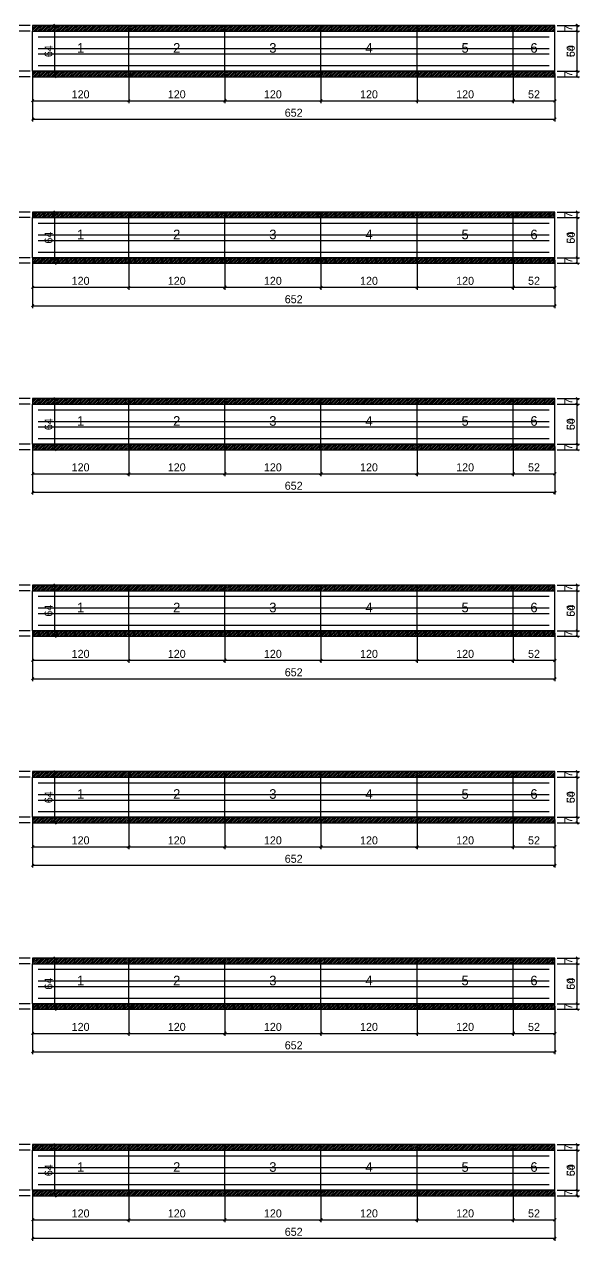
# Model space of a CAD drawing. Extents: x -13000 to 3070, y -38812 to 10330.
# Drawn here: x 900 to 1593, y -8089 to -6570 of the extents above; entities that cross this region are included whole.
import ezdxf
from ezdxf.enums import TextEntityAlignment as Align

# ---------------------------------------------------------------- set-up
doc = ezdxf.new("R2010")
doc.units = 0
for name, color, linetype in [('5', 5, 'Continuous'), ('COTA', 241, 'Continuous'), ('Painéis', 200, 'Continuous'), ('SARR_2.2x7', 40, 'Continuous'), ('SCO-___-LAJ', 224, 'Continuous')]:
    doc.layers.add(name, color=color, linetype=linetype)
doc.dimstyles.new('PAINEL', dxfattribs={"dimtxt": 10, "dimasz": 3, "dimexe": 3, "dimexo": 3, "dimgap": 3, "dimtad": 1, "dimblk": 'OBLIQUE', "dimblk1": 'OBLIQUE', "dimcen": 2.5, "dimclrd": 4, "dimclre": 4, "dimclrt": 240, "dimazin": 3, "dimtfac": 1, "dimtmove": 0, "dimatfit": 3})

# ---------------------------------------------------------------- blocks, each defined once
blk = doc.blocks.new('_OBLIQUE')
at = {"color": 0, "linetype": 'BYBLOCK'}
blk.add_line((-0.5, -0.5), (0.5, 0.5), dxfattribs=at)

msp = doc.modelspace()

# ---------------------------------------------------------------- hatches: boundary and pattern name
at = {"layer": 'COTA'}
h = msp.add_hatch(dxfattribs=at)
h.set_pattern_fill('ANSI31', scale=0.5)
h.paths.add_polyline_path([(910, -6578), (1030, -6578), (1030, -6571), (910, -6571)])
h = msp.add_hatch(dxfattribs=at)
h.set_pattern_fill('ANSI31', scale=0.5)
h.paths.add_polyline_path([(1030, -6578), (1150, -6578), (1150, -6571), (1030, -6571)])
h = msp.add_hatch(dxfattribs=at)
h.set_pattern_fill('ANSI31', scale=0.5)
h.paths.add_polyline_path([(1150, -6578), (1270, -6578), (1270, -6571), (1150, -6571)])
h = msp.add_hatch(dxfattribs=at)
h.set_pattern_fill('ANSI31', scale=0.5)
h.paths.add_polyline_path([(1270, -6578), (1390, -6578), (1390, -6571), (1270, -6571)])
h = msp.add_hatch(dxfattribs=at)
h.set_pattern_fill('ANSI31', scale=0.5)
h.paths.add_polyline_path([(1390, -6578), (1510, -6578), (1510, -6571), (1390, -6571)])
h = msp.add_hatch(dxfattribs=at)
h.set_pattern_fill('ANSI31', scale=0.5)
h.paths.add_polyline_path([(1510, -6578), (1562, -6578), (1562, -6571), (1510, -6571)])
h = msp.add_hatch(dxfattribs=at)
h.set_pattern_fill('ANSI31', scale=0.5)
h.paths.add_polyline_path([(910, -6635), (1030, -6635), (1030, -6628), (910, -6628)])
h = msp.add_hatch(dxfattribs=at)
h.set_pattern_fill('ANSI31', scale=0.5)
h.paths.add_polyline_path([(1030, -6635), (1150, -6635), (1150, -6628), (1030, -6628)])
h = msp.add_hatch(dxfattribs=at)
h.set_pattern_fill('ANSI31', scale=0.5)
h.paths.add_polyline_path([(1150, -6635), (1270, -6635), (1270, -6628), (1150, -6628)])
h = msp.add_hatch(dxfattribs=at)
h.set_pattern_fill('ANSI31', scale=0.5)
h.paths.add_polyline_path([(1270, -6635), (1390, -6635), (1390, -6628), (1270, -6628)])
h = msp.add_hatch(dxfattribs=at)
h.set_pattern_fill('ANSI31', scale=0.5)
h.paths.add_polyline_path([(1390, -6635), (1510, -6635), (1510, -6628), (1390, -6628)])
h = msp.add_hatch(dxfattribs=at)
h.set_pattern_fill('ANSI31', scale=0.5)
h.paths.add_polyline_path([(1510, -6635), (1562, -6635), (1562, -6628), (1510, -6628)])
h = msp.add_hatch(dxfattribs=at)
h.set_pattern_fill('ANSI31', scale=0.5)
h.paths.add_polyline_path([(910, -6811), (1030, -6811), (1030, -6804), (910, -6804)])
h = msp.add_hatch(dxfattribs=at)
h.set_pattern_fill('ANSI31', scale=0.5)
h.paths.add_polyline_path([(1030, -6811), (1150, -6811), (1150, -6804), (1030, -6804)])
h = msp.add_hatch(dxfattribs=at)
h.set_pattern_fill('ANSI31', scale=0.5)
h.paths.add_polyline_path([(1150, -6811), (1270, -6811), (1270, -6804), (1150, -6804)])
h = msp.add_hatch(dxfattribs=at)
h.set_pattern_fill('ANSI31', scale=0.5)
h.paths.add_polyline_path([(1270, -6811), (1390, -6811), (1390, -6804), (1270, -6804)])
h = msp.add_hatch(dxfattribs=at)
h.set_pattern_fill('ANSI31', scale=0.5)
h.paths.add_polyline_path([(1390, -6811), (1510, -6811), (1510, -6804), (1390, -6804)])
h = msp.add_hatch(dxfattribs=at)
h.set_pattern_fill('ANSI31', scale=0.5)
h.paths.add_polyline_path([(1510, -6811), (1562, -6811), (1562, -6804), (1510, -6804)])
h = msp.add_hatch(dxfattribs=at)
h.set_pattern_fill('ANSI31', scale=0.5)
h.paths.add_polyline_path([(910, -6868), (1030, -6868), (1030, -6861), (910, -6861)])
h = msp.add_hatch(dxfattribs=at)
h.set_pattern_fill('ANSI31', scale=0.5)
h.paths.add_polyline_path([(1030, -6868), (1150, -6868), (1150, -6861), (1030, -6861)])
h = msp.add_hatch(dxfattribs=at)
h.set_pattern_fill('ANSI31', scale=0.5)
h.paths.add_polyline_path([(1150, -6868), (1270, -6868), (1270, -6861), (1150, -6861)])
h = msp.add_hatch(dxfattribs=at)
h.set_pattern_fill('ANSI31', scale=0.5)
h.paths.add_polyline_path([(1270, -6868), (1390, -6868), (1390, -6861), (1270, -6861)])
h = msp.add_hatch(dxfattribs=at)
h.set_pattern_fill('ANSI31', scale=0.5)
h.paths.add_polyline_path([(1390, -6868), (1510, -6868), (1510, -6861), (1390, -6861)])
h = msp.add_hatch(dxfattribs=at)
h.set_pattern_fill('ANSI31', scale=0.5)
h.paths.add_polyline_path([(1510, -6868), (1562, -6868), (1562, -6861), (1510, -6861)])
h = msp.add_hatch(dxfattribs=at)
h.set_pattern_fill('ANSI31', scale=0.5)
h.paths.add_polyline_path([(910, -7044), (1030, -7044), (1030, -7037), (910, -7037)])
h = msp.add_hatch(dxfattribs=at)
h.set_pattern_fill('ANSI31', scale=0.5)
h.paths.add_polyline_path([(1030, -7044), (1150, -7044), (1150, -7037), (1030, -7037)])
h = msp.add_hatch(dxfattribs=at)
h.set_pattern_fill('ANSI31', scale=0.5)
h.paths.add_polyline_path([(1150, -7044), (1270, -7044), (1270, -7037), (1150, -7037)])
h = msp.add_hatch(dxfattribs=at)
h.set_pattern_fill('ANSI31', scale=0.5)
h.paths.add_polyline_path([(1270, -7044), (1390, -7044), (1390, -7037), (1270, -7037)])
h = msp.add_hatch(dxfattribs=at)
h.set_pattern_fill('ANSI31', scale=0.5)
h.paths.add_polyline_path([(1390, -7044), (1510, -7044), (1510, -7037), (1390, -7037)])
h = msp.add_hatch(dxfattribs=at)
h.set_pattern_fill('ANSI31', scale=0.5)
h.paths.add_polyline_path([(1510, -7044), (1562, -7044), (1562, -7037), (1510, -7037)])
h = msp.add_hatch(dxfattribs=at)
h.set_pattern_fill('ANSI31', scale=0.5)
h.paths.add_polyline_path([(910, -7101), (1030, -7101), (1030, -7094), (910, -7094)])
h = msp.add_hatch(dxfattribs=at)
h.set_pattern_fill('ANSI31', scale=0.5)
h.paths.add_polyline_path([(1030, -7101), (1150, -7101), (1150, -7094), (1030, -7094)])
h = msp.add_hatch(dxfattribs=at)
h.set_pattern_fill('ANSI31', scale=0.5)
h.paths.add_polyline_path([(1150, -7101), (1270, -7101), (1270, -7094), (1150, -7094)])
h = msp.add_hatch(dxfattribs=at)
h.set_pattern_fill('ANSI31', scale=0.5)
h.paths.add_polyline_path([(1270, -7101), (1390, -7101), (1390, -7094), (1270, -7094)])
h = msp.add_hatch(dxfattribs=at)
h.set_pattern_fill('ANSI31', scale=0.5)
h.paths.add_polyline_path([(1390, -7101), (1510, -7101), (1510, -7094), (1390, -7094)])
h = msp.add_hatch(dxfattribs=at)
h.set_pattern_fill('ANSI31', scale=0.5)
h.paths.add_polyline_path([(1510, -7101), (1562, -7101), (1562, -7094), (1510, -7094)])
h = msp.add_hatch(dxfattribs=at)
h.set_pattern_fill('ANSI31', scale=0.5)
h.paths.add_polyline_path([(910, -7277), (1030, -7277), (1030, -7270), (910, -7270)])
h = msp.add_hatch(dxfattribs=at)
h.set_pattern_fill('ANSI31', scale=0.5)
h.paths.add_polyline_path([(1030, -7277), (1150, -7277), (1150, -7270), (1030, -7270)])
h = msp.add_hatch(dxfattribs=at)
h.set_pattern_fill('ANSI31', scale=0.5)
h.paths.add_polyline_path([(1150, -7277), (1270, -7277), (1270, -7270), (1150, -7270)])
h = msp.add_hatch(dxfattribs=at)
h.set_pattern_fill('ANSI31', scale=0.5)
h.paths.add_polyline_path([(1270, -7277), (1390, -7277), (1390, -7270), (1270, -7270)])
h = msp.add_hatch(dxfattribs=at)
h.set_pattern_fill('ANSI31', scale=0.5)
h.paths.add_polyline_path([(1390, -7277), (1510, -7277), (1510, -7270), (1390, -7270)])
h = msp.add_hatch(dxfattribs=at)
h.set_pattern_fill('ANSI31', scale=0.5)
h.paths.add_polyline_path([(1510, -7277), (1562, -7277), (1562, -7270), (1510, -7270)])
h = msp.add_hatch(dxfattribs=at)
h.set_pattern_fill('ANSI31', scale=0.5)
h.paths.add_polyline_path([(910, -7334), (1030, -7334), (1030, -7327), (910, -7327)])
h = msp.add_hatch(dxfattribs=at)
h.set_pattern_fill('ANSI31', scale=0.5)
h.paths.add_polyline_path([(1030, -7334), (1150, -7334), (1150, -7327), (1030, -7327)])
h = msp.add_hatch(dxfattribs=at)
h.set_pattern_fill('ANSI31', scale=0.5)
h.paths.add_polyline_path([(1150, -7334), (1270, -7334), (1270, -7327), (1150, -7327)])
h = msp.add_hatch(dxfattribs=at)
h.set_pattern_fill('ANSI31', scale=0.5)
h.paths.add_polyline_path([(1270, -7334), (1390, -7334), (1390, -7327), (1270, -7327)])
h = msp.add_hatch(dxfattribs=at)
h.set_pattern_fill('ANSI31', scale=0.5)
h.paths.add_polyline_path([(1390, -7334), (1510, -7334), (1510, -7327), (1390, -7327)])
h = msp.add_hatch(dxfattribs=at)
h.set_pattern_fill('ANSI31', scale=0.5)
h.paths.add_polyline_path([(1510, -7334), (1562, -7334), (1562, -7327), (1510, -7327)])
h = msp.add_hatch(dxfattribs=at)
h.set_pattern_fill('ANSI31', scale=0.5)
h.paths.add_polyline_path([(910, -7510), (1030, -7510), (1030, -7503), (910, -7503)])
h = msp.add_hatch(dxfattribs=at)
h.set_pattern_fill('ANSI31', scale=0.5)
h.paths.add_polyline_path([(1030, -7510), (1150, -7510), (1150, -7503), (1030, -7503)])
h = msp.add_hatch(dxfattribs=at)
h.set_pattern_fill('ANSI31', scale=0.5)
h.paths.add_polyline_path([(1150, -7510), (1270, -7510), (1270, -7503), (1150, -7503)])
h = msp.add_hatch(dxfattribs=at)
h.set_pattern_fill('ANSI31', scale=0.5)
h.paths.add_polyline_path([(1270, -7510), (1390, -7510), (1390, -7503), (1270, -7503)])
h = msp.add_hatch(dxfattribs=at)
h.set_pattern_fill('ANSI31', scale=0.5)
h.paths.add_polyline_path([(1390, -7510), (1510, -7510), (1510, -7503), (1390, -7503)])
h = msp.add_hatch(dxfattribs=at)
h.set_pattern_fill('ANSI31', scale=0.5)
h.paths.add_polyline_path([(1510, -7510), (1562, -7510), (1562, -7503), (1510, -7503)])
h = msp.add_hatch(dxfattribs=at)
h.set_pattern_fill('ANSI31', scale=0.5)
h.paths.add_polyline_path([(910, -7567), (1030, -7567), (1030, -7560), (910, -7560)])
h = msp.add_hatch(dxfattribs=at)
h.set_pattern_fill('ANSI31', scale=0.5)
h.paths.add_polyline_path([(1030, -7567), (1150, -7567), (1150, -7560), (1030, -7560)])
h = msp.add_hatch(dxfattribs=at)
h.set_pattern_fill('ANSI31', scale=0.5)
h.paths.add_polyline_path([(1150, -7567), (1270, -7567), (1270, -7560), (1150, -7560)])
h = msp.add_hatch(dxfattribs=at)
h.set_pattern_fill('ANSI31', scale=0.5)
h.paths.add_polyline_path([(1270, -7567), (1390, -7567), (1390, -7560), (1270, -7560)])
h = msp.add_hatch(dxfattribs=at)
h.set_pattern_fill('ANSI31', scale=0.5)
h.paths.add_polyline_path([(1390, -7567), (1510, -7567), (1510, -7560), (1390, -7560)])
h = msp.add_hatch(dxfattribs=at)
h.set_pattern_fill('ANSI31', scale=0.5)
h.paths.add_polyline_path([(1510, -7567), (1562, -7567), (1562, -7560), (1510, -7560)])
h = msp.add_hatch(dxfattribs=at)
h.set_pattern_fill('ANSI31', scale=0.5)
h.paths.add_polyline_path([(910, -7743), (1030, -7743), (1030, -7736), (910, -7736)])
h = msp.add_hatch(dxfattribs=at)
h.set_pattern_fill('ANSI31', scale=0.5)
h.paths.add_polyline_path([(1030, -7743), (1150, -7743), (1150, -7736), (1030, -7736)])
h = msp.add_hatch(dxfattribs=at)
h.set_pattern_fill('ANSI31', scale=0.5)
h.paths.add_polyline_path([(1150, -7743), (1270, -7743), (1270, -7736), (1150, -7736)])
h = msp.add_hatch(dxfattribs=at)
h.set_pattern_fill('ANSI31', scale=0.5)
h.paths.add_polyline_path([(1270, -7743), (1390, -7743), (1390, -7736), (1270, -7736)])
h = msp.add_hatch(dxfattribs=at)
h.set_pattern_fill('ANSI31', scale=0.5)
h.paths.add_polyline_path([(1390, -7743), (1510, -7743), (1510, -7736), (1390, -7736)])
h = msp.add_hatch(dxfattribs=at)
h.set_pattern_fill('ANSI31', scale=0.5)
h.paths.add_polyline_path([(1510, -7743), (1562, -7743), (1562, -7736), (1510, -7736)])
h = msp.add_hatch(dxfattribs=at)
h.set_pattern_fill('ANSI31', scale=0.5)
h.paths.add_polyline_path([(910, -7800), (1030, -7800), (1030, -7793), (910, -7793)])
h = msp.add_hatch(dxfattribs=at)
h.set_pattern_fill('ANSI31', scale=0.5)
h.paths.add_polyline_path([(1030, -7800), (1150, -7800), (1150, -7793), (1030, -7793)])
h = msp.add_hatch(dxfattribs=at)
h.set_pattern_fill('ANSI31', scale=0.5)
h.paths.add_polyline_path([(1150, -7800), (1270, -7800), (1270, -7793), (1150, -7793)])
h = msp.add_hatch(dxfattribs=at)
h.set_pattern_fill('ANSI31', scale=0.5)
h.paths.add_polyline_path([(1270, -7800), (1390, -7800), (1390, -7793), (1270, -7793)])
h = msp.add_hatch(dxfattribs=at)
h.set_pattern_fill('ANSI31', scale=0.5)
h.paths.add_polyline_path([(1390, -7800), (1510, -7800), (1510, -7793), (1390, -7793)])
h = msp.add_hatch(dxfattribs=at)
h.set_pattern_fill('ANSI31', scale=0.5)
h.paths.add_polyline_path([(1510, -7800), (1562, -7800), (1562, -7793), (1510, -7793)])
h = msp.add_hatch(dxfattribs=at)
h.set_pattern_fill('ANSI31', scale=0.5)
h.paths.add_polyline_path([(910, -7976), (1030, -7976), (1030, -7969), (910, -7969)])
h = msp.add_hatch(dxfattribs=at)
h.set_pattern_fill('ANSI31', scale=0.5)
h.paths.add_polyline_path([(1030, -7976), (1150, -7976), (1150, -7969), (1030, -7969)])
h = msp.add_hatch(dxfattribs=at)
h.set_pattern_fill('ANSI31', scale=0.5)
h.paths.add_polyline_path([(1150, -7976), (1270, -7976), (1270, -7969), (1150, -7969)])
h = msp.add_hatch(dxfattribs=at)
h.set_pattern_fill('ANSI31', scale=0.5)
h.paths.add_polyline_path([(1270, -7976), (1390, -7976), (1390, -7969), (1270, -7969)])
h = msp.add_hatch(dxfattribs=at)
h.set_pattern_fill('ANSI31', scale=0.5)
h.paths.add_polyline_path([(1390, -7976), (1510, -7976), (1510, -7969), (1390, -7969)])
h = msp.add_hatch(dxfattribs=at)
h.set_pattern_fill('ANSI31', scale=0.5)
h.paths.add_polyline_path([(1510, -7976), (1562, -7976), (1562, -7969), (1510, -7969)])
h = msp.add_hatch(dxfattribs=at)
h.set_pattern_fill('ANSI31', scale=0.5)
h.paths.add_polyline_path([(910, -8033), (1030, -8033), (1030, -8026), (910, -8026)])
h = msp.add_hatch(dxfattribs=at)
h.set_pattern_fill('ANSI31', scale=0.5)
h.paths.add_polyline_path([(1030, -8033), (1150, -8033), (1150, -8026), (1030, -8026)])
h = msp.add_hatch(dxfattribs=at)
h.set_pattern_fill('ANSI31', scale=0.5)
h.paths.add_polyline_path([(1150, -8033), (1270, -8033), (1270, -8026), (1150, -8026)])
h = msp.add_hatch(dxfattribs=at)
h.set_pattern_fill('ANSI31', scale=0.5)
h.paths.add_polyline_path([(1270, -8033), (1390, -8033), (1390, -8026), (1270, -8026)])
h = msp.add_hatch(dxfattribs=at)
h.set_pattern_fill('ANSI31', scale=0.5)
h.paths.add_polyline_path([(1390, -8033), (1510, -8033), (1510, -8026), (1390, -8026)])
h = msp.add_hatch(dxfattribs=at)
h.set_pattern_fill('ANSI31', scale=0.5)
h.paths.add_polyline_path([(1510, -8033), (1562, -8033), (1562, -8026), (1510, -8026)])

# ---------------------------------------------------------------- linework, layer by layer
at = {"layer": 'Painéis'}
for p, q in [((910, -6578), (1030, -6578)), ((910, -6628), (910, -6578)), ((1030, -6628), (1030, -6578)), ((1030, -6628), (1030, -6578)), ((1030, -6578), (1150, -6578)), ((1030, -6628), (1030, -6578)), ((1150, -6628), (1150, -6578)), ((1150, -6628), (1150, -6578)), ((1150, -6578), (1270, -6578)), ((1150, -6628), (1150, -6578)), ((1270, -6628), (1270, -6578)), ((1270, -6628), (1270, -6578)), ((1270, -6578), (1390, -6578)), ((1270, -6628), (1270, -6578)), ((1390, -6628), (1390, -6578)), ((1390, -6628), (1390, -6578)), ((1390, -6578), (1510, -6578)), ((1390, -6628), (1390, -6578)), ((1510, -6628), (1510, -6578)), ((1510, -6628), (1510, -6578)), ((1510, -6578), (1562, -6578)), ((1510, -6628), (1510, -6578)), ((1562, -6628), (1562, -6578)), ((910, -6628), (1030, -6628)), ((1030, -6628), (1150, -6628)), ((1150, -6628), (1270, -6628)), ((1270, -6628), (1390, -6628)), ((1390, -6628), (1510, -6628)), ((1510, -6628), (1562, -6628)), ((910, -6811), (1030, -6811)), ((910, -6861), (910, -6811)), ((1030, -6861), (1030, -6811)), ((1030, -6861), (1030, -6811)), ((1030, -6811), (1150, -6811)), ((1030, -6861), (1030, -6811)), ((1150, -6861), (1150, -6811)), ((1150, -6861), (1150, -6811)), ((1150, -6811), (1270, -6811)), ((1150, -6861), (1150, -6811)), ((1270, -6861), (1270, -6811)), ((1270, -6861), (1270, -6811)), ((1270, -6811), (1390, -6811)), ((1270, -6861), (1270, -6811)), ((1390, -6861), (1390, -6811)), ((1390, -6861), (1390, -6811)), ((1390, -6811), (1510, -6811)), ((1390, -6861), (1390, -6811)), ((1510, -6861), (1510, -6811)), ((1510, -6861), (1510, -6811)), ((1510, -6811), (1562, -6811)), ((1510, -6861), (1510, -6811)), ((1562, -6861), (1562, -6811)), ((910, -6861), (1030, -6861)), ((1030, -6861), (1150, -6861)), ((1150, -6861), (1270, -6861)), ((1270, -6861), (1390, -6861)), ((1390, -6861), (1510, -6861)), ((1510, -6861), (1562, -6861)), ((910, -7044), (1030, -7044)), ((910, -7094), (910, -7044)), ((1030, -7094), (1030, -7044)), ((1030, -7094), (1030, -7044)), ((1030, -7044), (1150, -7044)), ((1030, -7094), (1030, -7044)), ((1150, -7094), (1150, -7044)), ((1150, -7094), (1150, -7044)), ((1150, -7044), (1270, -7044)), ((1150, -7094), (1150, -7044)), ((1270, -7094), (1270, -7044)), ((1270, -7094), (1270, -7044)), ((1270, -7044), (1390, -7044)), ((1270, -7094), (1270, -7044)), ((1390, -7094), (1390, -7044)), ((1390, -7094), (1390, -7044)), ((1390, -7044), (1510, -7044)), ((1390, -7094), (1390, -7044)), ((1510, -7094), (1510, -7044)), ((1510, -7094), (1510, -7044)), ((1510, -7044), (1562, -7044)), ((1510, -7094), (1510, -7044)), ((1562, -7094), (1562, -7044)), ((910, -7094), (1030, -7094)), ((1030, -7094), (1150, -7094)), ((1150, -7094), (1270, -7094)), ((1270, -7094), (1390, -7094)), ((1390, -7094), (1510, -7094)), ((1510, -7094), (1562, -7094)), ((910, -7277), (1030, -7277)), ((910, -7327), (910, -7277)), ((1030, -7327), (1030, -7277)), ((1030, -7327), (1030, -7277)), ((1030, -7277), (1150, -7277)), ((1030, -7327), (1030, -7277)), ((1150, -7327), (1150, -7277)), ((1150, -7327), (1150, -7277)), ((1150, -7277), (1270, -7277)), ((1150, -7327), (1150, -7277)), ((1270, -7327), (1270, -7277)), ((1270, -7327), (1270, -7277)), ((1270, -7277), (1390, -7277)), ((1270, -7327), (1270, -7277)), ((1390, -7327), (1390, -7277)), ((1390, -7327), (1390, -7277)), ((1390, -7277), (1510, -7277)), ((1390, -7327), (1390, -7277)), ((1510, -7327), (1510, -7277)), ((1510, -7327), (1510, -7277)), ((1510, -7277), (1562, -7277)), ((1510, -7327), (1510, -7277)), ((1562, -7327), (1562, -7277)), ((910, -7327), (1030, -7327)), ((1030, -7327), (1150, -7327)), ((1150, -7327), (1270, -7327)), ((1270, -7327), (1390, -7327)), ((1390, -7327), (1510, -7327)), ((1510, -7327), (1562, -7327)), ((910, -7510), (1030, -7510)), ((910, -7560), (910, -7510)), ((1030, -7560), (1030, -7510)), ((1030, -7560), (1030, -7510)), ((1030, -7510), (1150, -7510)), ((1030, -7560), (1030, -7510)), ((1150, -7560), (1150, -7510)), ((1150, -7560), (1150, -7510)), ((1150, -7510), (1270, -7510)), ((1150, -7560), (1150, -7510)), ((1270, -7560), (1270, -7510)), ((1270, -7560), (1270, -7510)), ((1270, -7510), (1390, -7510)), ((1270, -7560), (1270, -7510)), ((1390, -7560), (1390, -7510)), ((1390, -7560), (1390, -7510)), ((1390, -7510), (1510, -7510)), ((1390, -7560), (1390, -7510)), ((1510, -7560), (1510, -7510)), ((1510, -7560), (1510, -7510)), ((1510, -7510), (1562, -7510)), ((1510, -7560), (1510, -7510)), ((1562, -7560), (1562, -7510)), ((910, -7560), (1030, -7560)), ((1030, -7560), (1150, -7560)), ((1150, -7560), (1270, -7560)), ((1270, -7560), (1390, -7560)), ((1390, -7560), (1510, -7560)), ((1510, -7560), (1562, -7560)), ((910, -7743), (1030, -7743)), ((910, -7793), (910, -7743)), ((1030, -7793), (1030, -7743)), ((1030, -7793), (1030, -7743)), ((1030, -7743), (1150, -7743)), ((1030, -7793), (1030, -7743)), ((1150, -7793), (1150, -7743)), ((1150, -7793), (1150, -7743)), ((1150, -7743), (1270, -7743)), ((1150, -7793), (1150, -7743)), ((1270, -7793), (1270, -7743)), ((1270, -7793), (1270, -7743)), ((1270, -7743), (1390, -7743)), ((1270, -7793), (1270, -7743)), ((1390, -7793), (1390, -7743)), ((1390, -7793), (1390, -7743)), ((1390, -7743), (1510, -7743)), ((1390, -7793), (1390, -7743)), ((1510, -7793), (1510, -7743)), ((1510, -7793), (1510, -7743)), ((1510, -7743), (1562, -7743)), ((1510, -7793), (1510, -7743)), ((1562, -7793), (1562, -7743)), ((910, -7793), (1030, -7793)), ((1030, -7793), (1150, -7793)), ((1150, -7793), (1270, -7793)), ((1270, -7793), (1390, -7793)), ((1390, -7793), (1510, -7793)), ((1510, -7793), (1562, -7793)), ((910, -7976), (1030, -7976)), ((910, -8026), (910, -7976)), ((1030, -8026), (1030, -7976)), ((1030, -8026), (1030, -7976)), ((1030, -7976), (1150, -7976)), ((1030, -8026), (1030, -7976)), ((1150, -8026), (1150, -7976)), ((1150, -8026), (1150, -7976)), ((1150, -7976), (1270, -7976)), ((1150, -8026), (1150, -7976)), ((1270, -8026), (1270, -7976)), ((1270, -8026), (1270, -7976)), ((1270, -7976), (1390, -7976)), ((1270, -8026), (1270, -7976)), ((1390, -8026), (1390, -7976)), ((1390, -8026), (1390, -7976)), ((1390, -7976), (1510, -7976)), ((1390, -8026), (1390, -7976)), ((1510, -8026), (1510, -7976)), ((1510, -8026), (1510, -7976)), ((1510, -7976), (1562, -7976)), ((1510, -8026), (1510, -7976)), ((1562, -8026), (1562, -7976)), ((910, -8026), (1030, -8026)), ((1030, -8026), (1150, -8026)), ((1150, -8026), (1270, -8026)), ((1270, -8026), (1390, -8026)), ((1390, -8026), (1510, -8026)), ((1510, -8026), (1562, -8026))]:
    msp.add_line(p, q, dxfattribs=at)
at = {"layer": 'SARR_2.2x7'}
for points in [[(917, -6585), (1030, -6585)], [(917, -6585), (1030, -6585)], [(1030, -6585), (1150, -6585)], [(1030, -6585), (1150, -6585)], [(1150, -6585), (1270, -6585)], [(1150, -6585), (1270, -6585)], [(1270, -6585), (1390, -6585)], [(1270, -6585), (1390, -6585)], [(1390, -6585), (1510, -6585)], [(1390, -6585), (1510, -6585)], [(1510, -6585), (1555, -6585)], [(1510, -6585), (1555, -6585)], [(917, -6599.5), (1030, -6599.5)], [(917, -6599.5), (1030, -6599.5)], [(917, -6606.5), (1030, -6606.5)], [(917, -6606.5), (1030, -6606.5)], [(1030, -6599.5), (1150, -6599.5)], [(1030, -6599.5), (1150, -6599.5)], [(1030, -6606.5), (1150, -6606.5)], [(1030, -6606.5), (1150, -6606.5)], [(1150, -6599.5), (1270, -6599.5)], [(1150, -6599.5), (1270, -6599.5)], [(1150, -6606.5), (1270, -6606.5)], [(1150, -6606.5), (1270, -6606.5)], [(1270, -6599.5), (1390, -6599.5)], [(1270, -6599.5), (1390, -6599.5)], [(1270, -6606.5), (1390, -6606.5)], [(1270, -6606.5), (1390, -6606.5)], [(1390, -6599.5), (1510, -6599.5)], [(1390, -6599.5), (1510, -6599.5)], [(1390, -6606.5), (1510, -6606.5)], [(1390, -6606.5), (1510, -6606.5)], [(1510, -6599.5), (1555, -6599.5)], [(1510, -6599.5), (1555, -6599.5)], [(1510, -6606.5), (1555, -6606.5)], [(1510, -6606.5), (1555, -6606.5)], [(917, -6621), (1030, -6621)], [(917, -6621), (1030, -6621)], [(1030, -6621), (1150, -6621)], [(1030, -6621), (1150, -6621)], [(1150, -6621), (1270, -6621)], [(1150, -6621), (1270, -6621)], [(1270, -6621), (1390, -6621)], [(1270, -6621), (1390, -6621)], [(1390, -6621), (1510, -6621)], [(1390, -6621), (1510, -6621)], [(1510, -6621), (1555, -6621)], [(1510, -6621), (1555, -6621)], [(917, -6818), (1030, -6818)], [(917, -6818), (1030, -6818)], [(1030, -6818), (1150, -6818)], [(1030, -6818), (1150, -6818)], [(1150, -6818), (1270, -6818)], [(1150, -6818), (1270, -6818)], [(1270, -6818), (1390, -6818)], [(1270, -6818), (1390, -6818)], [(1390, -6818), (1510, -6818)], [(1390, -6818), (1510, -6818)], [(1510, -6818), (1555, -6818)], [(1510, -6818), (1555, -6818)], [(917, -6832.5), (1030, -6832.5)], [(917, -6832.5), (1030, -6832.5)], [(1030, -6832.5), (1150, -6832.5)], [(1030, -6832.5), (1150, -6832.5)], [(1150, -6832.5), (1270, -6832.5)], [(1150, -6832.5), (1270, -6832.5)], [(1270, -6832.5), (1390, -6832.5)], [(1270, -6832.5), (1390, -6832.5)], [(1390, -6832.5), (1510, -6832.5)], [(1390, -6832.5), (1510, -6832.5)], [(1510, -6832.5), (1555, -6832.5)], [(1510, -6832.5), (1555, -6832.5)], [(917, -6839.5), (1030, -6839.5)], [(917, -6839.5), (1030, -6839.5)], [(1030, -6839.5), (1150, -6839.5)], [(1030, -6839.5), (1150, -6839.5)], [(1150, -6839.5), (1270, -6839.5)], [(1150, -6839.5), (1270, -6839.5)], [(1270, -6839.5), (1390, -6839.5)], [(1270, -6839.5), (1390, -6839.5)], [(1390, -6839.5), (1510, -6839.5)], [(1390, -6839.5), (1510, -6839.5)], [(1510, -6839.5), (1555, -6839.5)], [(1510, -6839.5), (1555, -6839.5)], [(917, -6854), (1030, -6854)], [(917, -6854), (1030, -6854)], [(1030, -6854), (1150, -6854)], [(1030, -6854), (1150, -6854)], [(1150, -6854), (1270, -6854)], [(1150, -6854), (1270, -6854)], [(1270, -6854), (1390, -6854)], [(1270, -6854), (1390, -6854)], [(1390, -6854), (1510, -6854)], [(1390, -6854), (1510, -6854)], [(1510, -6854), (1555, -6854)], [(1510, -6854), (1555, -6854)], [(917, -7051), (1030, -7051)], [(917, -7051), (1030, -7051)], [(917, -7065.5), (1030, -7065.5)], [(917, -7065.5), (1030, -7065.5)], [(1030, -7051), (1150, -7051)], [(1030, -7051), (1150, -7051)], [(1030, -7065.5), (1150, -7065.5)], [(1030, -7065.5), (1150, -7065.5)], [(1150, -7051), (1270, -7051)], [(1150, -7051), (1270, -7051)], [(1150, -7065.5), (1270, -7065.5)], [(1150, -7065.5), (1270, -7065.5)], [(1270, -7051), (1390, -7051)], [(1270, -7051), (1390, -7051)], [(1270, -7065.5), (1390, -7065.5)], [(1270, -7065.5), (1390, -7065.5)], [(1390, -7051), (1510, -7051)], [(1390, -7051), (1510, -7051)], [(1390, -7065.5), (1510, -7065.5)], [(1390, -7065.5), (1510, -7065.5)], [(1510, -7051), (1555, -7051)], [(1510, -7051), (1555, -7051)], [(1510, -7065.5), (1555, -7065.5)], [(1510, -7065.5), (1555, -7065.5)], [(917, -7072.5), (1030, -7072.5)], [(917, -7072.5), (1030, -7072.5)], [(1030, -7072.5), (1150, -7072.5)], [(1030, -7072.5), (1150, -7072.5)], [(1150, -7072.5), (1270, -7072.5)], [(1150, -7072.5), (1270, -7072.5)], [(1270, -7072.5), (1390, -7072.5)], [(1270, -7072.5), (1390, -7072.5)], [(1390, -7072.5), (1510, -7072.5)], [(1390, -7072.5), (1510, -7072.5)], [(1510, -7072.5), (1555, -7072.5)], [(1510, -7072.5), (1555, -7072.5)], [(917, -7087), (1030, -7087)], [(917, -7087), (1030, -7087)], [(1030, -7087), (1150, -7087)], [(1030, -7087), (1150, -7087)], [(1150, -7087), (1270, -7087)], [(1150, -7087), (1270, -7087)], [(1270, -7087), (1390, -7087)], [(1270, -7087), (1390, -7087)], [(1390, -7087), (1510, -7087)], [(1390, -7087), (1510, -7087)], [(1510, -7087), (1555, -7087)], [(1510, -7087), (1555, -7087)], [(917, -7284), (1030, -7284)], [(917, -7284), (1030, -7284)], [(1030, -7284), (1150, -7284)], [(1030, -7284), (1150, -7284)], [(1150, -7284), (1270, -7284)], [(1150, -7284), (1270, -7284)], [(1270, -7284), (1390, -7284)], [(1270, -7284), (1390, -7284)], [(1390, -7284), (1510, -7284)], [(1390, -7284), (1510, -7284)], [(1510, -7284), (1555, -7284)], [(1510, -7284), (1555, -7284)], [(917, -7298.5), (1030, -7298.5)], [(917, -7298.5), (1030, -7298.5)], [(917, -7305.5), (1030, -7305.5)], [(917, -7305.5), (1030, -7305.5)], [(1030, -7298.5), (1150, -7298.5)], [(1030, -7298.5), (1150, -7298.5)], [(1030, -7305.5), (1150, -7305.5)], [(1030, -7305.5), (1150, -7305.5)], [(1150, -7298.5), (1270, -7298.5)], [(1150, -7298.5), (1270, -7298.5)], [(1150, -7305.5), (1270, -7305.5)], [(1150, -7305.5), (1270, -7305.5)], [(1270, -7298.5), (1390, -7298.5)], [(1270, -7298.5), (1390, -7298.5)], [(1270, -7305.5), (1390, -7305.5)], [(1270, -7305.5), (1390, -7305.5)], [(1390, -7298.5), (1510, -7298.5)], [(1390, -7298.5), (1510, -7298.5)], [(1390, -7305.5), (1510, -7305.5)], [(1390, -7305.5), (1510, -7305.5)], [(1510, -7298.5), (1555, -7298.5)], [(1510, -7298.5), (1555, -7298.5)], [(1510, -7305.5), (1555, -7305.5)], [(1510, -7305.5), (1555, -7305.5)], [(917, -7320), (1030, -7320)], [(917, -7320), (1030, -7320)], [(1030, -7320), (1150, -7320)], [(1030, -7320), (1150, -7320)], [(1150, -7320), (1270, -7320)], [(1150, -7320), (1270, -7320)], [(1270, -7320), (1390, -7320)], [(1270, -7320), (1390, -7320)], [(1390, -7320), (1510, -7320)], [(1390, -7320), (1510, -7320)], [(1510, -7320), (1555, -7320)], [(1510, -7320), (1555, -7320)], [(917, -7517), (1030, -7517)], [(917, -7517), (1030, -7517)], [(1030, -7517), (1150, -7517)], [(1030, -7517), (1150, -7517)], [(1150, -7517), (1270, -7517)], [(1150, -7517), (1270, -7517)], [(1270, -7517), (1390, -7517)], [(1270, -7517), (1390, -7517)], [(1390, -7517), (1510, -7517)], [(1390, -7517), (1510, -7517)], [(1510, -7517), (1555, -7517)], [(1510, -7517), (1555, -7517)], [(917, -7531.5), (1030, -7531.5)], [(917, -7531.5), (1030, -7531.5)], [(1030, -7531.5), (1150, -7531.5)], [(1030, -7531.5), (1150, -7531.5)], [(1150, -7531.5), (1270, -7531.5)], [(1150, -7531.5), (1270, -7531.5)], [(1270, -7531.5), (1390, -7531.5)], [(1270, -7531.5), (1390, -7531.5)], [(1390, -7531.5), (1510, -7531.5)], [(1390, -7531.5), (1510, -7531.5)], [(1510, -7531.5), (1555, -7531.5)], [(1510, -7531.5), (1555, -7531.5)], [(917, -7538.5), (1030, -7538.5)], [(917, -7538.5), (1030, -7538.5)], [(1030, -7538.5), (1150, -7538.5)], [(1030, -7538.5), (1150, -7538.5)], [(1150, -7538.5), (1270, -7538.5)], [(1150, -7538.5), (1270, -7538.5)], [(1270, -7538.5), (1390, -7538.5)], [(1270, -7538.5), (1390, -7538.5)], [(1390, -7538.5), (1510, -7538.5)], [(1390, -7538.5), (1510, -7538.5)], [(1510, -7538.5), (1555, -7538.5)], [(1510, -7538.5), (1555, -7538.5)], [(917, -7553), (1030, -7553)], [(917, -7553), (1030, -7553)], [(1030, -7553), (1150, -7553)], [(1030, -7553), (1150, -7553)], [(1150, -7553), (1270, -7553)], [(1150, -7553), (1270, -7553)], [(1270, -7553), (1390, -7553)], [(1270, -7553), (1390, -7553)], [(1390, -7553), (1510, -7553)], [(1390, -7553), (1510, -7553)], [(1510, -7553), (1555, -7553)], [(1510, -7553), (1555, -7553)], [(917, -7750), (1030, -7750)], [(917, -7750), (1030, -7750)], [(917, -7764.5), (1030, -7764.5)], [(917, -7764.5), (1030, -7764.5)], [(1030, -7750), (1150, -7750)], [(1030, -7750), (1150, -7750)], [(1030, -7764.5), (1150, -7764.5)], [(1030, -7764.5), (1150, -7764.5)], [(1150, -7750), (1270, -7750)], [(1150, -7750), (1270, -7750)], [(1150, -7764.5), (1270, -7764.5)], [(1150, -7764.5), (1270, -7764.5)], [(1270, -7750), (1390, -7750)], [(1270, -7750), (1390, -7750)], [(1270, -7764.5), (1390, -7764.5)], [(1270, -7764.5), (1390, -7764.5)], [(1390, -7750), (1510, -7750)], [(1390, -7750), (1510, -7750)], [(1390, -7764.5), (1510, -7764.5)], [(1390, -7764.5), (1510, -7764.5)], [(1510, -7750), (1555, -7750)], [(1510, -7750), (1555, -7750)], [(1510, -7764.5), (1555, -7764.5)], [(1510, -7764.5), (1555, -7764.5)], [(917, -7771.5), (1030, -7771.5)], [(917, -7771.5), (1030, -7771.5)], [(1030, -7771.5), (1150, -7771.5)], [(1030, -7771.5), (1150, -7771.5)], [(1150, -7771.5), (1270, -7771.5)], [(1150, -7771.5), (1270, -7771.5)], [(1270, -7771.5), (1390, -7771.5)], [(1270, -7771.5), (1390, -7771.5)], [(1390, -7771.5), (1510, -7771.5)], [(1390, -7771.5), (1510, -7771.5)], [(1510, -7771.5), (1555, -7771.5)], [(1510, -7771.5), (1555, -7771.5)], [(917, -7786), (1030, -7786)], [(917, -7786), (1030, -7786)], [(1030, -7786), (1150, -7786)], [(1030, -7786), (1150, -7786)], [(1150, -7786), (1270, -7786)], [(1150, -7786), (1270, -7786)], [(1270, -7786), (1390, -7786)], [(1270, -7786), (1390, -7786)], [(1390, -7786), (1510, -7786)], [(1390, -7786), (1510, -7786)], [(1510, -7786), (1555, -7786)], [(1510, -7786), (1555, -7786)], [(917, -7983), (1030, -7983)], [(917, -7983), (1030, -7983)], [(1030, -7983), (1150, -7983)], [(1030, -7983), (1150, -7983)], [(1150, -7983), (1270, -7983)], [(1150, -7983), (1270, -7983)], [(1270, -7983), (1390, -7983)], [(1270, -7983), (1390, -7983)], [(1390, -7983), (1510, -7983)], [(1390, -7983), (1510, -7983)], [(1510, -7983), (1555, -7983)], [(1510, -7983), (1555, -7983)], [(917, -7997.5), (1030, -7997.5)], [(917, -7997.5), (1030, -7997.5)], [(917, -8004.5), (1030, -8004.5)], [(917, -8004.5), (1030, -8004.5)], [(1030, -7997.5), (1150, -7997.5)], [(1030, -7997.5), (1150, -7997.5)], [(1030, -8004.5), (1150, -8004.5)], [(1030, -8004.5), (1150, -8004.5)], [(1150, -7997.5), (1270, -7997.5)], [(1150, -7997.5), (1270, -7997.5)], [(1150, -8004.5), (1270, -8004.5)], [(1150, -8004.5), (1270, -8004.5)], [(1270, -7997.5), (1390, -7997.5)], [(1270, -7997.5), (1390, -7997.5)], [(1270, -8004.5), (1390, -8004.5)], [(1270, -8004.5), (1390, -8004.5)], [(1390, -7997.5), (1510, -7997.5)], [(1390, -7997.5), (1510, -7997.5)], [(1390, -8004.5), (1510, -8004.5)], [(1390, -8004.5), (1510, -8004.5)], [(1510, -7997.5), (1555, -7997.5)], [(1510, -7997.5), (1555, -7997.5)], [(1510, -8004.5), (1555, -8004.5)], [(1510, -8004.5), (1555, -8004.5)], [(917, -8019), (1030, -8019)], [(917, -8019), (1030, -8019)], [(1030, -8019), (1150, -8019)], [(1030, -8019), (1150, -8019)], [(1150, -8019), (1270, -8019)], [(1150, -8019), (1270, -8019)], [(1270, -8019), (1390, -8019)], [(1270, -8019), (1390, -8019)], [(1390, -8019), (1510, -8019)], [(1390, -8019), (1510, -8019)], [(1510, -8019), (1555, -8019)], [(1510, -8019), (1555, -8019)]]:
    msp.add_lwpolyline(points, dxfattribs=at)
at = {"layer": 'SCO-___-LAJ'}
for points in [[(910, -6578), (1030, -6578), (1030, -6571), (910, -6571)], [(1030, -6578), (1150, -6578), (1150, -6571), (1030, -6571)], [(1150, -6578), (1270, -6578), (1270, -6571), (1150, -6571)], [(1270, -6578), (1390, -6578), (1390, -6571), (1270, -6571)], [(1390, -6578), (1510, -6578), (1510, -6571), (1390, -6571)], [(1510, -6578), (1562, -6578), (1562, -6571), (1510, -6571)], [(910, -6635), (1030, -6635), (1030, -6628), (910, -6628)], [(1030, -6635), (1150, -6635), (1150, -6628), (1030, -6628)], [(1150, -6635), (1270, -6635), (1270, -6628), (1150, -6628)], [(1270, -6635), (1390, -6635), (1390, -6628), (1270, -6628)], [(1390, -6635), (1510, -6635), (1510, -6628), (1390, -6628)], [(1510, -6635), (1562, -6635), (1562, -6628), (1510, -6628)], [(910, -6811), (1030, -6811), (1030, -6804), (910, -6804)], [(1030, -6811), (1150, -6811), (1150, -6804), (1030, -6804)], [(1150, -6811), (1270, -6811), (1270, -6804), (1150, -6804)], [(1270, -6811), (1390, -6811), (1390, -6804), (1270, -6804)], [(1390, -6811), (1510, -6811), (1510, -6804), (1390, -6804)], [(1510, -6811), (1562, -6811), (1562, -6804), (1510, -6804)], [(910, -6868), (1030, -6868), (1030, -6861), (910, -6861)], [(1030, -6868), (1150, -6868), (1150, -6861), (1030, -6861)], [(1150, -6868), (1270, -6868), (1270, -6861), (1150, -6861)], [(1270, -6868), (1390, -6868), (1390, -6861), (1270, -6861)], [(1390, -6868), (1510, -6868), (1510, -6861), (1390, -6861)], [(1510, -6868), (1562, -6868), (1562, -6861), (1510, -6861)], [(910, -7044), (1030, -7044), (1030, -7037), (910, -7037)], [(1030, -7044), (1150, -7044), (1150, -7037), (1030, -7037)], [(1150, -7044), (1270, -7044), (1270, -7037), (1150, -7037)], [(1270, -7044), (1390, -7044), (1390, -7037), (1270, -7037)], [(1390, -7044), (1510, -7044), (1510, -7037), (1390, -7037)], [(1510, -7044), (1562, -7044), (1562, -7037), (1510, -7037)], [(910, -7101), (1030, -7101), (1030, -7094), (910, -7094)], [(1030, -7101), (1150, -7101), (1150, -7094), (1030, -7094)], [(1150, -7101), (1270, -7101), (1270, -7094), (1150, -7094)], [(1270, -7101), (1390, -7101), (1390, -7094), (1270, -7094)], [(1390, -7101), (1510, -7101), (1510, -7094), (1390, -7094)], [(1510, -7101), (1562, -7101), (1562, -7094), (1510, -7094)], [(910, -7277), (1030, -7277), (1030, -7270), (910, -7270)], [(1030, -7277), (1150, -7277), (1150, -7270), (1030, -7270)], [(1150, -7277), (1270, -7277), (1270, -7270), (1150, -7270)], [(1270, -7277), (1390, -7277), (1390, -7270), (1270, -7270)], [(1390, -7277), (1510, -7277), (1510, -7270), (1390, -7270)], [(1510, -7277), (1562, -7277), (1562, -7270), (1510, -7270)], [(910, -7334), (1030, -7334), (1030, -7327), (910, -7327)], [(1030, -7334), (1150, -7334), (1150, -7327), (1030, -7327)], [(1150, -7334), (1270, -7334), (1270, -7327), (1150, -7327)], [(1270, -7334), (1390, -7334), (1390, -7327), (1270, -7327)], [(1390, -7334), (1510, -7334), (1510, -7327), (1390, -7327)], [(1510, -7334), (1562, -7334), (1562, -7327), (1510, -7327)], [(910, -7510), (1030, -7510), (1030, -7503), (910, -7503)], [(1030, -7510), (1150, -7510), (1150, -7503), (1030, -7503)], [(1150, -7510), (1270, -7510), (1270, -7503), (1150, -7503)], [(1270, -7510), (1390, -7510), (1390, -7503), (1270, -7503)], [(1390, -7510), (1510, -7510), (1510, -7503), (1390, -7503)], [(1510, -7510), (1562, -7510), (1562, -7503), (1510, -7503)], [(910, -7567), (1030, -7567), (1030, -7560), (910, -7560)], [(1030, -7567), (1150, -7567), (1150, -7560), (1030, -7560)], [(1150, -7567), (1270, -7567), (1270, -7560), (1150, -7560)], [(1270, -7567), (1390, -7567), (1390, -7560), (1270, -7560)], [(1390, -7567), (1510, -7567), (1510, -7560), (1390, -7560)], [(1510, -7567), (1562, -7567), (1562, -7560), (1510, -7560)], [(910, -7743), (1030, -7743), (1030, -7736), (910, -7736)], [(1030, -7743), (1150, -7743), (1150, -7736), (1030, -7736)], [(1150, -7743), (1270, -7743), (1270, -7736), (1150, -7736)], [(1270, -7743), (1390, -7743), (1390, -7736), (1270, -7736)], [(1390, -7743), (1510, -7743), (1510, -7736), (1390, -7736)], [(1510, -7743), (1562, -7743), (1562, -7736), (1510, -7736)], [(910, -7800), (1030, -7800), (1030, -7793), (910, -7793)], [(1030, -7800), (1150, -7800), (1150, -7793), (1030, -7793)], [(1150, -7800), (1270, -7800), (1270, -7793), (1150, -7793)], [(1270, -7800), (1390, -7800), (1390, -7793), (1270, -7793)], [(1390, -7800), (1510, -7800), (1510, -7793), (1390, -7793)], [(1510, -7800), (1562, -7800), (1562, -7793), (1510, -7793)], [(910, -7976), (1030, -7976), (1030, -7969), (910, -7969)], [(1030, -7976), (1150, -7976), (1150, -7969), (1030, -7969)], [(1150, -7976), (1270, -7976), (1270, -7969), (1150, -7969)], [(1270, -7976), (1390, -7976), (1390, -7969), (1270, -7969)], [(1390, -7976), (1510, -7976), (1510, -7969), (1390, -7969)], [(1510, -7976), (1562, -7976), (1562, -7969), (1510, -7969)], [(910, -8033), (1030, -8033), (1030, -8026), (910, -8026)], [(1030, -8033), (1150, -8033), (1150, -8026), (1030, -8026)], [(1150, -8033), (1270, -8033), (1270, -8026), (1150, -8026)], [(1270, -8033), (1390, -8033), (1390, -8026), (1270, -8026)], [(1390, -8033), (1510, -8033), (1510, -8026), (1390, -8026)], [(1510, -8033), (1562, -8033), (1562, -8026), (1510, -8026)]]:
    msp.add_lwpolyline(points, close=True, dxfattribs=at)

# ---------------------------------------------------------------- texts
at = {"layer": '5'}
for s, p in [('1', (970, -6599)), ('2', (1090, -6599)), ('3', (1210, -6599)), ('4', (1330, -6599)), ('5', (1450, -6599)), ('6', (1536, -6599)), ('1', (970, -6832)), ('2', (1090, -6832)), ('3', (1210, -6832)), ('4', (1330, -6832)), ('5', (1450, -6832)), ('6', (1536, -6832)), ('1', (970, -7065)), ('2', (1090, -7065)), ('3', (1210, -7065)), ('4', (1330, -7065)), ('5', (1450, -7065)), ('6', (1536, -7065)), ('1', (970, -7298)), ('2', (1090, -7298)), ('3', (1210, -7298)), ('4', (1330, -7298)), ('5', (1450, -7298)), ('6', (1536, -7298)), ('1', (970, -7531)), ('2', (1090, -7531)), ('3', (1210, -7531)), ('4', (1330, -7531)), ('5', (1450, -7531)), ('6', (1536, -7531)), ('1', (970, -7764)), ('2', (1090, -7764)), ('3', (1210, -7764)), ('4', (1330, -7764)), ('5', (1450, -7764)), ('6', (1536, -7764)), ('1', (970, -7997)), ('2', (1090, -7997)), ('3', (1210, -7997)), ('4', (1330, -7997)), ('5', (1450, -7997)), ('6', (1536, -7997))]:
    msp.add_text(s, height=12, dxfattribs=at).set_placement(p, align=Align.MIDDLE_CENTER)

# ---------------------------------------------------------------- dimensions: what is measured, and where the dimension line sits
at = {"layer": 'COTA'}
for base, p1, p2 in [((882, -6578), (910, -6578), (910, -6571)), ((882, -6628), (910, -6628), (910, -6578)), ((938, -6635), (910, -6635), (910, -6571)), ((1590, -6635), (1562, -6635), (1562, -6571)), ((1590, -6578), (1562, -6578), (1562, -6571)), ((1590, -6628), (1562, -6628), (1562, -6578)), ((882, -6635), (910, -6635), (910, -6628)), ((1590, -6635), (1562, -6635), (1562, -6628)), ((882, -6811), (910, -6811), (910, -6804)), ((938, -6868), (910, -6868), (910, -6804)), ((1590, -6868), (1562, -6868), (1562, -6804)), ((1590, -6811), (1562, -6811), (1562, -6804)), ((882, -6861), (910, -6861), (910, -6811)), ((1590, -6861), (1562, -6861), (1562, -6811)), ((882, -6868), (910, -6868), (910, -6861)), ((1590, -6868), (1562, -6868), (1562, -6861)), ((882, -7044), (910, -7044), (910, -7037)), ((882, -7094), (910, -7094), (910, -7044)), ((938, -7101), (910, -7101), (910, -7037)), ((1590, -7101), (1562, -7101), (1562, -7037)), ((1590, -7044), (1562, -7044), (1562, -7037)), ((1590, -7094), (1562, -7094), (1562, -7044)), ((882, -7101), (910, -7101), (910, -7094)), ((1590, -7101), (1562, -7101), (1562, -7094)), ((882, -7277), (910, -7277), (910, -7270)), ((882, -7327), (910, -7327), (910, -7277)), ((938, -7334), (910, -7334), (910, -7270)), ((1590, -7334), (1562, -7334), (1562, -7270)), ((1590, -7277), (1562, -7277), (1562, -7270)), ((1590, -7327), (1562, -7327), (1562, -7277)), ((882, -7334), (910, -7334), (910, -7327)), ((1590, -7334), (1562, -7334), (1562, -7327)), ((882, -7510), (910, -7510), (910, -7503)), ((938, -7567), (910, -7567), (910, -7503)), ((1590, -7567), (1562, -7567), (1562, -7503)), ((1590, -7510), (1562, -7510), (1562, -7503)), ((882, -7560), (910, -7560), (910, -7510)), ((1590, -7560), (1562, -7560), (1562, -7510)), ((882, -7567), (910, -7567), (910, -7560)), ((1590, -7567), (1562, -7567), (1562, -7560)), ((882, -7743), (910, -7743), (910, -7736)), ((882, -7793), (910, -7793), (910, -7743)), ((938, -7800), (910, -7800), (910, -7736)), ((1590, -7800), (1562, -7800), (1562, -7736)), ((1590, -7743), (1562, -7743), (1562, -7736)), ((1590, -7793), (1562, -7793), (1562, -7743)), ((882, -7800), (910, -7800), (910, -7793)), ((1590, -7800), (1562, -7800), (1562, -7793)), ((882, -7976), (910, -7976), (910, -7969)), ((882, -8026), (910, -8026), (910, -7976)), ((938, -8033), (910, -8033), (910, -7969)), ((1590, -8033), (1562, -8033), (1562, -7969)), ((1590, -7976), (1562, -7976), (1562, -7969)), ((1590, -8026), (1562, -8026), (1562, -7976)), ((882, -8033), (910, -8033), (910, -8026)), ((1590, -8033), (1562, -8033), (1562, -8026))]:
    msp.add_linear_dim(base=base, p1=p1, p2=p2, angle=90, dimstyle='PAINEL', dxfattribs=at).render()
for base, p1, p2 in [((910, -6665), (910, -6628), (1030, -6628)), ((910, -6688), (910, -6628), (1562, -6628)), ((1030, -6665), (1030, -6628), (1150, -6628)), ((1150, -6665), (1150, -6628), (1270, -6628)), ((1270, -6665), (1270, -6628), (1390, -6628)), ((1390, -6665), (1390, -6628), (1510, -6628)), ((1510, -6665), (1510, -6628), (1562, -6628)), ((910, -6898), (910, -6861), (1030, -6861)), ((910, -6921), (910, -6861), (1562, -6861)), ((1030, -6898), (1030, -6861), (1150, -6861)), ((1150, -6898), (1150, -6861), (1270, -6861)), ((1270, -6898), (1270, -6861), (1390, -6861)), ((1390, -6898), (1390, -6861), (1510, -6861)), ((1510, -6898), (1510, -6861), (1562, -6861)), ((910, -7131), (910, -7094), (1030, -7094)), ((910, -7154), (910, -7094), (1562, -7094)), ((1030, -7131), (1030, -7094), (1150, -7094)), ((1150, -7131), (1150, -7094), (1270, -7094)), ((1270, -7131), (1270, -7094), (1390, -7094)), ((1390, -7131), (1390, -7094), (1510, -7094)), ((1510, -7131), (1510, -7094), (1562, -7094)), ((910, -7364), (910, -7327), (1030, -7327)), ((910, -7387), (910, -7327), (1562, -7327)), ((1030, -7364), (1030, -7327), (1150, -7327)), ((1150, -7364), (1150, -7327), (1270, -7327)), ((1270, -7364), (1270, -7327), (1390, -7327)), ((1390, -7364), (1390, -7327), (1510, -7327)), ((1510, -7364), (1510, -7327), (1562, -7327)), ((910, -7597), (910, -7560), (1030, -7560)), ((910, -7620), (910, -7560), (1562, -7560)), ((1030, -7597), (1030, -7560), (1150, -7560)), ((1150, -7597), (1150, -7560), (1270, -7560)), ((1270, -7597), (1270, -7560), (1390, -7560)), ((1390, -7597), (1390, -7560), (1510, -7560)), ((1510, -7597), (1510, -7560), (1562, -7560)), ((910, -7830), (910, -7793), (1030, -7793)), ((910, -7853), (910, -7793), (1562, -7793)), ((1030, -7830), (1030, -7793), (1150, -7793)), ((1150, -7830), (1150, -7793), (1270, -7793)), ((1270, -7830), (1270, -7793), (1390, -7793)), ((1390, -7830), (1390, -7793), (1510, -7793)), ((1510, -7830), (1510, -7793), (1562, -7793)), ((910, -8063), (910, -8026), (1030, -8026)), ((910, -8086), (910, -8026), (1562, -8026)), ((1030, -8063), (1030, -8026), (1150, -8026)), ((1150, -8063), (1150, -8026), (1270, -8026)), ((1270, -8063), (1270, -8026), (1390, -8026)), ((1390, -8063), (1390, -8026), (1510, -8026)), ((1510, -8063), (1510, -8026), (1562, -8026))]:
    msp.add_linear_dim(base=base, p1=p1, p2=p2, dimstyle='PAINEL', dxfattribs=at).render()

doc.saveas('drawing.dxf')
